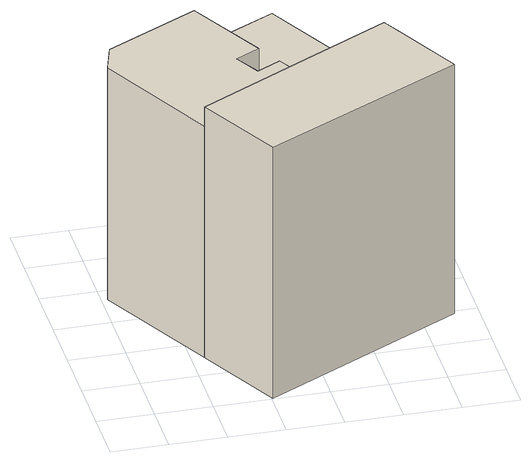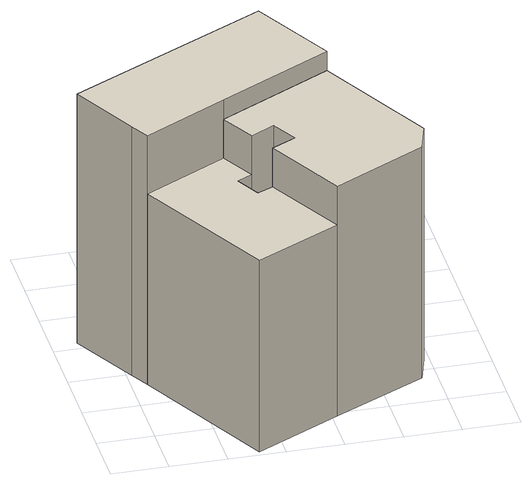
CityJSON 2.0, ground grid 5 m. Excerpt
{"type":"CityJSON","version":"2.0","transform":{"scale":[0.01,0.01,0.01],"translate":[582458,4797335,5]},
"CityObjects":{
"building1":{"type":"Building","attributes":{"name":"2473"},"children":["building1-1"],"geometry":[{"type":"MultiSurface","lod":"1","boundaries":[[[0,1,2,3]],[[1,4,5,2]],[[4,6,7,5]],[[6,8,9,7]],[[8,10,11,9]],[[10,12,13,11]],[[12,14,15,13]],[[14,16,17,15]],[[16,0,3,17]],[[16,14,12,10,8,6,4,1,0]]]}]},
"building1-1":{"type":"BuildingPart","attributes":{"name":"2473_P","measuredHeight":22.38},"parents":["building1"],"geometry":[{"type":"MultiSurface","lod":"2","boundaries":[[[0,1,2,3]],[[1,4,5,2]],[[4,6,7,5]],[[6,8,9,7]],[[8,10,11,9]],[[10,12,13,11]],[[12,14,15,13]],[[14,16,17,15]],[[16,0,3,17]],[[16,14,12,10,8,6,4,1,0]]],"semantics":{"surfaces":[{"type":"WallSurface"},{"type":"RoofSurface"}],"values":[0,0,0,0,0,0,0,0,0,1]}}]},
"building2":{"type":"Building","attributes":{"name":"2476"},"children":["building2-1"],"geometry":[{"type":"MultiSurface","lod":"1","boundaries":[[[18,19,20,3]],[[19,21,22,20]],[[21,23,24,22]],[[23,25,26,24]],[[25,27,2,26]],[[27,18,3,2]],[[27,25,23,21,19,18]]]}]},
"building2-1":{"type":"BuildingPart","attributes":{"name":"2476_P","measuredHeight":24.24},"parents":["building2"],"geometry":[{"type":"MultiSurface","lod":"2","boundaries":[[[18,19,20,3]],[[19,21,22,20]],[[21,23,24,22]],[[23,25,26,24]],[[25,27,2,26]],[[27,18,3,2]],[[27,25,23,21,19,18]]],"semantics":{"surfaces":[{"type":"WallSurface"},{"type":"RoofSurface"}],"values":[0,0,0,0,0,0,1]}}]},
"building3":{"type":"Building","attributes":{"name":"2472"},"children":["building3-1"],"geometry":[{"type":"MultiSurface","lod":"1","boundaries":[[[28,29,17,3]],[[29,30,31,17]],[[30,32,33,31]],[[32,34,11,33]],[[34,35,9,11]],[[35,36,37,9]],[[36,38,20,37]],[[38,28,3,20]],[[38,36,35,34,32,30,29,28]]]}]},
"building3-1":{"type":"BuildingPart","attributes":{"name":"2472_P","measuredHeight":18.6},"parents":["building3"],"geometry":[{"type":"MultiSurface","lod":"2","boundaries":[[[28,29,17,3]],[[29,30,31,17]],[[30,32,33,31]],[[32,34,11,33]],[[34,35,9,11]],[[35,36,37,9]],[[36,38,20,37]],[[38,28,3,20]],[[38,36,35,34,32,30,29,28]]],"semantics":{"surfaces":[{"type":"WallSurface"},{"type":"RoofSurface"}],"values":[0,0,0,0,0,0,0,0,1]}}]}
},
"vertices":[
[1627,1316,2334],[609,764,2334],[609,764,93],[1627,1316,94],[46,1852,2334],[46,1852,91],[133,2136,2334],[133,2136,93],[963,2573,2334],[963,2573,105],[1340,1857,2334],[1340,1857,98],[1123,1743,2334],[1123,1743,104],[1246,1511,2334],[1246,1511,98],[1461,1628,2334],[1461,1628,95],
[1627,1316,2520],[2374,1721,2520],[2374,1721,108],[2462,1553,2520],[2462,1553,109],[2783,934,2520],[2783,934,105],[1008,6,2520],[1008,6,84],[609,764,2520],
[1627,1316,1959],[1461,1628,1959],[1597,1701,1959],[1597,1701,95],[1482,1923,1959],[1482,1923,95],[1340,1857,1959],[963,2573,1959],[1723,2974,1959],[1723,2974,102],[2374,1721,1959]
]}
